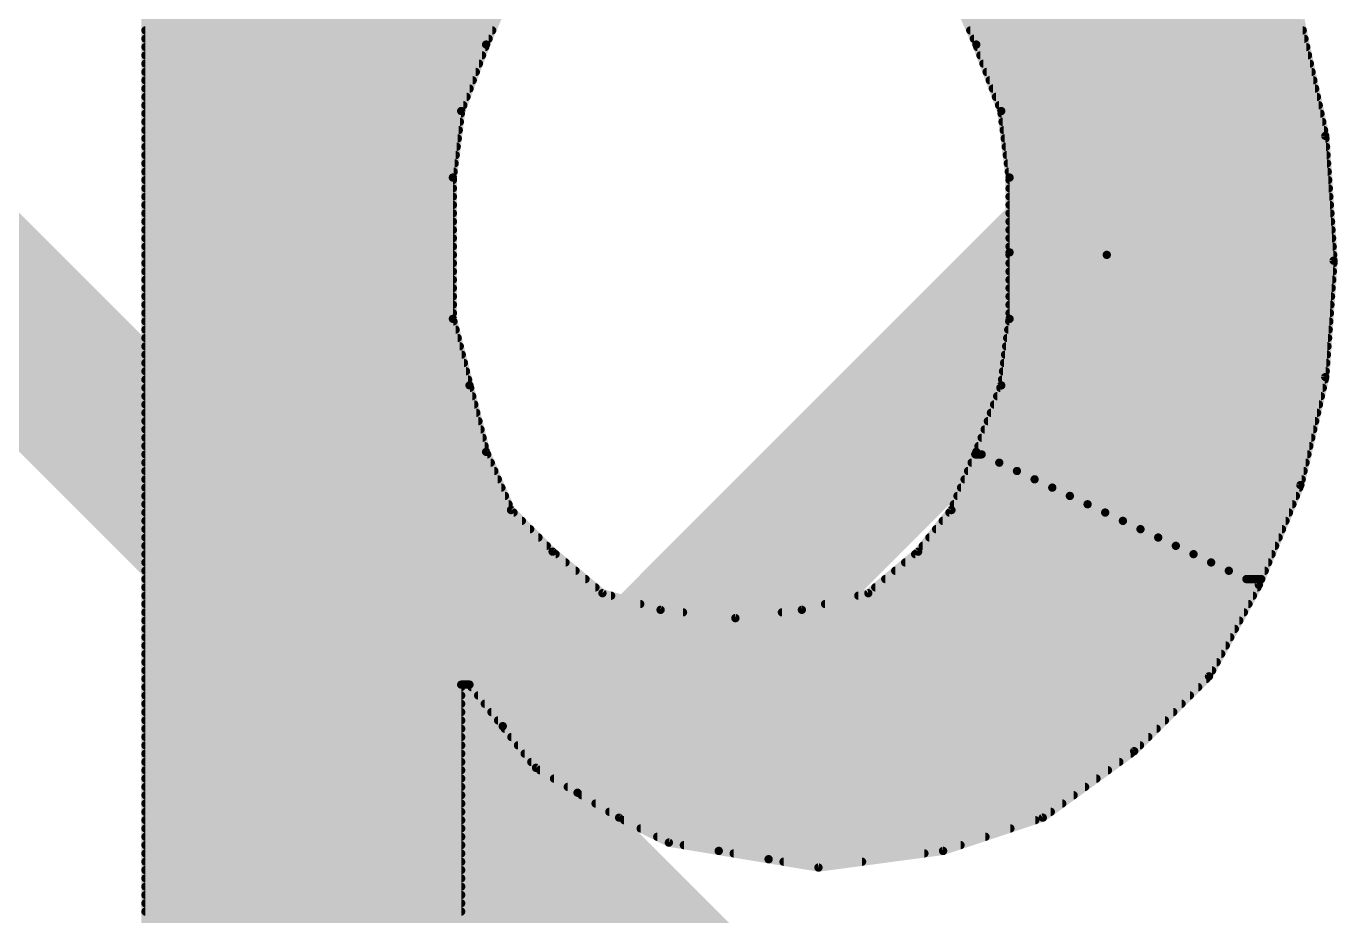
# Model space of a CAD drawing. Extents: x -33 to 74, y -18 to 36.
# Drawn here: x 8.625 to 10.203, y 22.305 to 23.375 of the extents above; entities that cross this region are included whole.
import ezdxf

# ---------------------------------------------------------------- set-up
doc = ezdxf.new("R2010")
doc.units = 0
for name, color, linetype in [('1', 12, 'CONTINUOUS'), ('16', 132, 'CONTINUOUS'), ('21', 41, 'CONTINUOUS')]:
    doc.layers.add(name, color=color, linetype=linetype)

msp = doc.modelspace()

# ---------------------------------------------------------------- linework, layer by layer
at = {"layer": '1', "const_width": 0.2032}
msp.add_lwpolyline([(9.652, 21.971), (7.112, 24.511)], dxfattribs=at)
at = {"layer": '16', "const_width": 0.2032}
for points in [[(9.906, 23.876), (9.906, 23.114)], [(9.906, 23.114), (8.89, 22.098)]]:
    msp.add_lwpolyline(points, dxfattribs=at)
at = {"layer": '16', "const_width": 0.1016}
for points in [[(9.9419, 23.0781, 1), (9.8701, 23.1499)], [(9.8552, 23.114, 1), (9.9568, 23.114)]]:
    msp.add_lwpolyline(points, format="xyb", dxfattribs=at)
at = {"layer": '21', "const_width": 0.01}
for points in [[(8.768, 21.903), (8.768, 23.753)], [(9.208, 23.423), (9.178, 23.353)], [(9.768, 23.353), (9.738, 23.423)], [(8.768, 23.38), (9.1896, 23.38)], [(9.7564, 23.38), (10.1586, 23.38)], [(10.158, 23.383), (10.188, 23.243)], [(8.768, 23.37), (9.1853, 23.37)], [(8.768, 23.36), (9.181, 23.36)], [(9.7607, 23.37), (10.1608, 23.37)], [(9.765, 23.36), (10.1629, 23.36)], [(8.768, 23.35), (9.1769, 23.35)], [(9.178, 23.353), (9.148, 23.273)], [(9.798, 23.273), (9.768, 23.353)], [(9.7691, 23.35), (10.1651, 23.35)], [(8.768, 23.34), (9.1731, 23.34)], [(8.768, 23.33), (9.1694, 23.33)], [(9.7729, 23.34), (10.1672, 23.34)], [(9.7766, 23.33), (10.1694, 23.33)], [(8.768, 23.32), (9.1656, 23.32)], [(8.768, 23.31), (9.1619, 23.31)], [(9.7804, 23.32), (10.1715, 23.32)], [(9.7841, 23.31), (10.1736, 23.31)], [(8.768, 23.3), (9.1581, 23.3)], [(9.7879, 23.3), (10.1758, 23.3)], [(8.768, 23.29), (9.1544, 23.29)], [(8.768, 23.28), (9.1506, 23.28)], [(9.7916, 23.29), (10.1779, 23.29)], [(9.7954, 23.28), (10.1801, 23.28)], [(8.768, 23.27), (9.1476, 23.27)], [(9.148, 23.273), (9.138, 23.193)], [(9.808, 23.193), (9.798, 23.273)], [(9.7984, 23.27), (10.1822, 23.27)], [(8.768, 23.26), (9.1464, 23.26)], [(8.768, 23.25), (9.1451, 23.25)], [(9.7996, 23.26), (10.1844, 23.26)], [(9.8009, 23.25), (10.1865, 23.25)], [(8.768, 23.24), (9.1439, 23.24)], [(9.8021, 23.24), (10.1882, 23.24)], [(10.188, 23.243), (10.198, 23.093)], [(8.768, 23.23), (9.1426, 23.23)], [(8.768, 23.22), (9.1414, 23.22)], [(9.8034, 23.23), (10.1889, 23.23)], [(9.8046, 23.22), (10.1895, 23.22)], [(8.768, 23.21), (9.1401, 23.21)], [(8.768, 23.2), (9.1389, 23.2)], [(9.8059, 23.21), (10.1902, 23.21)], [(9.8071, 23.2), (10.1909, 23.2)], [(8.768, 23.19), (9.138, 23.19)], [(9.138, 23.193), (9.138, 23.023)], [(9.808, 23.103), (9.808, 23.193)], [(9.808, 23.19), (10.1915, 23.19)], [(8.768, 23.18), (9.138, 23.18)], [(8.768, 23.17), (9.138, 23.17)], [(9.808, 23.18), (10.1922, 23.18)], [(9.808, 23.17), (10.1929, 23.17)], [(8.768, 23.16), (9.138, 23.16)], [(9.808, 23.16), (10.1935, 23.16)], [(8.768, 23.15), (9.138, 23.15)], [(8.768, 23.14), (9.138, 23.14)], [(9.808, 23.15), (10.1942, 23.15)], [(9.808, 23.14), (10.1949, 23.14)], [(8.768, 23.13), (9.138, 23.13)], [(8.768, 23.12), (9.138, 23.12)], [(9.808, 23.13), (10.1955, 23.13)], [(9.808, 23.12), (10.1962, 23.12)], [(8.768, 23.11), (9.138, 23.11)], [(9.808, 23.11), (10.1969, 23.11)], [(8.768, 23.1), (9.138, 23.1)], [(8.768, 23.09), (9.138, 23.09)], [(9.808, 23.023), (9.808, 23.103)], [(9.808, 23.103), (10.198, 23.093)], [(10.198, 23.093), (9.808, 23.103)], [(9.808, 23.1), (9.925, 23.1)], [(9.808, 23.09), (10.1978, 23.09)], [(9.925, 23.1), (10.1975, 23.1)], [(10.198, 23.093), (10.188, 22.953)], [(8.768, 23.08), (9.138, 23.08)], [(9.808, 23.08), (10.1971, 23.08)], [(8.768, 23.07), (9.138, 23.07)], [(8.768, 23.06), (9.138, 23.06)], [(9.808, 23.07), (10.1964, 23.07)], [(9.808, 23.06), (10.1956, 23.06)], [(8.768, 23.05), (9.138, 23.05)], [(9.808, 23.05), (10.1949, 23.05)], [(8.768, 23.04), (9.138, 23.04)], [(8.768, 23.03), (9.138, 23.03)], [(9.808, 23.04), (10.1942, 23.04)], [(9.808, 23.03), (10.1935, 23.03)], [(8.768, 23.02), (9.1387, 23.02)], [(8.768, 23.01), (9.1413, 23.01)], [(9.138, 23.023), (9.158, 22.943)], [(9.798, 22.943), (9.808, 23.023)], [(9.8064, 23.01), (10.1921, 23.01)], [(9.8076, 23.02), (10.1928, 23.02)], [(8.768, 23), (9.1438, 23)], [(9.8051, 23), (10.1914, 23)], [(8.768, 22.99), (9.1463, 22.99)], [(8.768, 22.98), (9.1487, 22.98)], [(9.8026, 22.98), (10.1899, 22.98)], [(9.8039, 22.99), (10.1906, 22.99)], [(8.768, 22.97), (9.1513, 22.97)], [(9.8014, 22.97), (10.1892, 22.97)], [(8.768, 22.96), (9.1538, 22.96)], [(8.768, 22.95), (9.1563, 22.95)], [(9.7989, 22.95), (10.1873, 22.95)], [(9.8001, 22.96), (10.1885, 22.96)], [(10.188, 22.953), (10.158, 22.823)], [(8.768, 22.94), (9.1588, 22.94)], [(9.158, 22.943), (9.178, 22.863)], [(9.768, 22.863), (9.798, 22.943)], [(9.7969, 22.94), (10.185, 22.94)], [(8.768, 22.93), (9.1613, 22.93)], [(8.768, 22.92), (9.1638, 22.92)], [(9.7894, 22.92), (10.1804, 22.92)], [(9.7931, 22.93), (10.1827, 22.93)], [(8.768, 22.91), (9.1662, 22.91)], [(8.768, 22.9), (9.1688, 22.9)], [(9.7819, 22.9), (10.1758, 22.9)], [(9.7856, 22.91), (10.1781, 22.91)], [(8.768, 22.89), (9.1713, 22.89)], [(9.7781, 22.89), (10.1735, 22.89)], [(8.768, 22.88), (9.1738, 22.88)], [(8.768, 22.87), (9.1762, 22.87)], [(9.7706, 22.87), (10.1688, 22.87)], [(9.7744, 22.88), (10.1712, 22.88)], [(8.768, 22.86), (9.1793, 22.86)], [(9.178, 22.863), (9.208, 22.793)], [(9.738, 22.793), (9.768, 22.863)], [(9.7667, 22.86), (9.7744, 22.86)], [(10.108, 22.703), (9.768, 22.863)], [(9.768, 22.863), (10.108, 22.703)], [(9.7744, 22.86), (10.1665, 22.86)], [(8.768, 22.85), (9.1836, 22.85)], [(8.768, 22.84), (9.1879, 22.84)], [(9.7581, 22.84), (9.8169, 22.84)], [(9.7624, 22.85), (9.7956, 22.85)], [(9.7956, 22.85), (10.1642, 22.85)], [(9.8169, 22.84), (10.1619, 22.84)], [(8.768, 22.83), (9.1921, 22.83)], [(8.768, 22.82), (9.1964, 22.82)], [(9.7496, 22.82), (9.8594, 22.82)], [(9.7539, 22.83), (9.8381, 22.83)], [(9.8381, 22.83), (10.1596, 22.83)], [(9.8594, 22.82), (10.1568, 22.82)], [(10.158, 22.823), (10.108, 22.703)], [(8.768, 22.81), (9.2007, 22.81)], [(9.7453, 22.81), (9.8806, 22.81)], [(9.8806, 22.81), (10.1526, 22.81)], [(8.768, 22.8), (9.205, 22.8)], [(8.768, 22.79), (9.211, 22.79)], [(9.208, 22.793), (9.258, 22.743)], [(9.698, 22.743), (9.738, 22.793)], [(9.7356, 22.79), (9.9231, 22.79)], [(9.741, 22.8), (9.9019, 22.8)], [(9.9019, 22.8), (10.1484, 22.8)], [(9.9231, 22.79), (10.1443, 22.79)], [(8.768, 22.78), (9.221, 22.78)], [(9.7276, 22.78), (9.9444, 22.78)], [(9.9444, 22.78), (10.1401, 22.78)], [(8.768, 22.77), (9.231, 22.77)], [(8.768, 22.76), (9.241, 22.76)], [(9.7116, 22.76), (9.9869, 22.76)], [(9.7196, 22.77), (9.9656, 22.77)], [(9.9656, 22.77), (10.1359, 22.77)], [(9.9869, 22.76), (10.1318, 22.76)], [(8.768, 22.75), (9.251, 22.75)], [(9.258, 22.743), (9.318, 22.693)], [(9.638, 22.693), (9.698, 22.743)], [(9.7036, 22.75), (10.0081, 22.75)], [(10.0081, 22.75), (10.1276, 22.75)], [(8.768, 22.74), (9.2616, 22.74)], [(8.768, 22.73), (9.2736, 22.73)], [(9.6824, 22.73), (10.0506, 22.73)], [(9.6944, 22.74), (10.0294, 22.74)], [(10.0294, 22.74), (10.1234, 22.74)], [(10.0506, 22.73), (10.1193, 22.73)], [(8.768, 22.72), (9.2856, 22.72)], [(8.768, 22.71), (9.2976, 22.71)], [(9.6584, 22.71), (10.0931, 22.71)], [(9.6704, 22.72), (10.0719, 22.72)], [(10.0719, 22.72), (10.1151, 22.72)], [(10.0931, 22.71), (10.1109, 22.71)], [(8.768, 22.7), (9.3096, 22.7)], [(9.6464, 22.7), (10.1064, 22.7)], [(10.108, 22.703), (10.048, 22.593)], [(8.768, 22.69), (9.3285, 22.69)], [(8.768, 22.68), (9.3635, 22.68)], [(9.318, 22.693), (9.388, 22.673)], [(9.558, 22.673), (9.638, 22.693)], [(9.586, 22.68), (10.0955, 22.68)], [(9.626, 22.69), (10.1009, 22.69)], [(8.768, 22.67), (9.415, 22.67)], [(9.388, 22.673), (9.478, 22.663)], [(9.478, 22.663), (9.558, 22.673)], [(9.534, 22.67), (10.09, 22.67)], [(8.768, 22.66), (10.0845, 22.66)], [(8.768, 22.65), (10.0791, 22.65)], [(8.768, 22.64), (10.0736, 22.64)], [(8.768, 22.63), (10.0682, 22.63)], [(8.768, 22.62), (10.0627, 22.62)], [(8.768, 22.61), (10.0573, 22.61)], [(8.768, 22.6), (10.0518, 22.6)], [(8.768, 22.59), (10.045, 22.59)], [(10.048, 22.593), (9.958, 22.503)], [(8.768, 22.58), (9.148, 22.58)], [(8.768, 22.57), (9.148, 22.57)], [(9.158, 22.583), (9.148, 22.583)], [(9.148, 22.583), (9.148, 21.563)], [(9.198, 22.533), (9.158, 22.583)], [(9.1604, 22.58), (10.035, 22.58)], [(9.1684, 22.57), (10.025, 22.57)], [(8.768, 22.56), (9.148, 22.56)], [(9.1764, 22.56), (10.015, 22.56)], [(8.768, 22.55), (9.148, 22.55)], [(8.768, 22.54), (9.148, 22.54)], [(9.1844, 22.55), (10.005, 22.55)], [(9.1924, 22.54), (9.995, 22.54)], [(8.768, 22.53), (9.148, 22.53)], [(9.238, 22.483), (9.198, 22.533)], [(9.2004, 22.53), (9.985, 22.53)], [(8.768, 22.52), (9.148, 22.52)], [(8.768, 22.51), (9.148, 22.51)], [(9.2084, 22.52), (9.975, 22.52)], [(9.2164, 22.51), (9.965, 22.51)], [(8.768, 22.5), (9.148, 22.5)], [(8.768, 22.49), (9.148, 22.49)], [(9.2244, 22.5), (9.9539, 22.5)], [(9.2324, 22.49), (9.9401, 22.49)], [(9.958, 22.503), (9.848, 22.423)], [(8.768, 22.48), (9.148, 22.48)], [(9.288, 22.453), (9.238, 22.483)], [(9.243, 22.48), (9.9264, 22.48)], [(8.768, 22.47), (9.148, 22.47)], [(8.768, 22.46), (9.148, 22.46)], [(9.2597, 22.47), (9.9126, 22.47)], [(9.2763, 22.46), (9.8989, 22.46)], [(8.768, 22.45), (9.148, 22.45)], [(9.338, 22.423), (9.288, 22.453)], [(9.293, 22.45), (9.8851, 22.45)], [(8.768, 22.44), (9.148, 22.44)], [(8.768, 22.43), (9.148, 22.43)], [(9.3097, 22.44), (9.8714, 22.44)], [(9.3263, 22.43), (9.8576, 22.43)], [(8.768, 22.42), (9.148, 22.42)], [(8.768, 22.41), (9.148, 22.41)], [(9.398, 22.393), (9.338, 22.423)], [(9.344, 22.42), (9.839, 22.42)], [(9.364, 22.41), (9.809, 22.41)], [(9.848, 22.423), (9.728, 22.383)], [(8.768, 22.4), (9.148, 22.4)], [(9.384, 22.4), (9.779, 22.4)], [(8.768, 22.39), (9.148, 22.39)], [(8.768, 22.38), (9.148, 22.38)], [(9.458, 22.383), (9.398, 22.393)], [(9.416, 22.39), (9.749, 22.39)], [(9.518, 22.373), (9.458, 22.383)], [(9.476, 22.38), (9.7055, 22.38)], [(9.728, 22.383), (9.578, 22.363)], [(8.768, 22.37), (9.148, 22.37)], [(9.578, 22.363), (9.518, 22.373)], [(9.536, 22.37), (9.6305, 22.37)], [(8.768, 22.36), (9.148, 22.36)], [(8.768, 22.35), (9.148, 22.35)], [(8.768, 22.34), (9.148, 22.34)], [(8.768, 22.33), (9.148, 22.33)], [(8.768, 22.32), (9.148, 22.32)], [(8.768, 22.31), (9.148, 22.31)], [(8.768, 22.3), (9.148, 22.3)]]:
    msp.add_lwpolyline(points, dxfattribs=at)
at = {"layer": '21', "const_width": 0.005}
for points in [[(8.768, 23.3725, 1), (8.768, 23.3675)], [(8.768, 23.3625, 1), (8.768, 23.3575)], [(9.181, 23.3575, 1), (9.181, 23.3625)], [(9.1853, 23.3675, 1), (9.1853, 23.3725)], [(9.7607, 23.3725, 1), (9.7607, 23.3675)], [(9.765, 23.3625, 1), (9.765, 23.3575)], [(10.1608, 23.3675, 1), (10.1608, 23.3725)], [(10.1629, 23.3575, 1), (10.1629, 23.3625)], [(8.768, 23.3525, 1), (8.768, 23.3475)], [(9.1757, 23.354, 1), (9.1803, 23.352)], [(9.1803, 23.3521, 1), (9.1757, 23.3539)], [(9.1769, 23.3475, 1), (9.1769, 23.3525)], [(9.7703, 23.3539, 1), (9.7657, 23.3521)], [(9.7657, 23.352, 1), (9.7703, 23.354)], [(9.7691, 23.3525, 1), (9.7691, 23.3475)], [(10.1651, 23.3475, 1), (10.1651, 23.3525)], [(8.768, 23.3425, 1), (8.768, 23.3375)], [(8.768, 23.3325, 1), (8.768, 23.3275)], [(9.1694, 23.3275, 1), (9.1694, 23.3325)], [(9.1731, 23.3375, 1), (9.1731, 23.3425)], [(9.7729, 23.3425, 1), (9.7729, 23.3375)], [(9.7766, 23.3325, 1), (9.7766, 23.3275)], [(10.1672, 23.3375, 1), (10.1672, 23.3425)], [(10.1694, 23.3275, 1), (10.1694, 23.3325)], [(8.768, 23.3225, 1), (8.768, 23.3175)], [(8.768, 23.3125, 1), (8.768, 23.3075)], [(9.1619, 23.3075, 1), (9.1619, 23.3125)], [(9.1656, 23.3175, 1), (9.1656, 23.3225)], [(9.7804, 23.3225, 1), (9.7804, 23.3175)], [(9.7841, 23.3125, 1), (9.7841, 23.3075)], [(10.1715, 23.3175, 1), (10.1715, 23.3225)], [(10.1736, 23.3075, 1), (10.1736, 23.3125)], [(8.768, 23.3025, 1), (8.768, 23.2975)], [(9.1581, 23.2975, 1), (9.1581, 23.3025)], [(9.7879, 23.3025, 1), (9.7879, 23.2975)], [(10.1758, 23.2975, 1), (10.1758, 23.3025)], [(8.768, 23.2925, 1), (8.768, 23.2875)], [(8.768, 23.2825, 1), (8.768, 23.2775)], [(9.1506, 23.2775, 1), (9.1506, 23.2825)], [(9.1544, 23.2875, 1), (9.1544, 23.2925)], [(9.7916, 23.2925, 1), (9.7916, 23.2875)], [(9.7954, 23.2825, 1), (9.7954, 23.2775)], [(10.1779, 23.2875, 1), (10.1779, 23.2925)], [(10.1801, 23.2775, 1), (10.1801, 23.2825)], [(8.768, 23.2725, 1), (8.768, 23.2675)], [(9.1505, 23.2727, 1), (9.1455, 23.2733)], [(9.1457, 23.2739, 1), (9.1503, 23.2721)], [(9.1476, 23.2675, 1), (9.1476, 23.2725)], [(9.8005, 23.2733, 1), (9.7955, 23.2727)], [(9.7957, 23.2721, 1), (9.8003, 23.2739)], [(9.7984, 23.2725, 1), (9.7984, 23.2675)], [(10.1822, 23.2675, 1), (10.1822, 23.2725)], [(8.768, 23.2625, 1), (8.768, 23.2575)], [(8.768, 23.2525, 1), (8.768, 23.2475)], [(9.1451, 23.2475, 1), (9.1451, 23.2525)], [(9.1464, 23.2575, 1), (9.1464, 23.2625)], [(9.7996, 23.2625, 1), (9.7996, 23.2575)], [(9.8009, 23.2525, 1), (9.8009, 23.2475)], [(10.1844, 23.2575, 1), (10.1844, 23.2625)], [(10.1865, 23.2475, 1), (10.1865, 23.2525)], [(8.768, 23.2425, 1), (8.768, 23.2375)], [(9.1439, 23.2375, 1), (9.1439, 23.2425)], [(9.8021, 23.2425, 1), (9.8021, 23.2375)], [(10.1905, 23.2432, 1), (10.1855, 23.2428)], [(10.1856, 23.2425, 1), (10.1904, 23.2435)], [(10.1882, 23.2375, 1), (10.1882, 23.2425)], [(8.768, 23.2325, 1), (8.768, 23.2275)], [(8.768, 23.2225, 1), (8.768, 23.2175)], [(9.1414, 23.2175, 1), (9.1414, 23.2225)], [(9.1426, 23.2275, 1), (9.1426, 23.2325)], [(9.8034, 23.2325, 1), (9.8034, 23.2275)], [(9.8046, 23.2225, 1), (9.8046, 23.2175)], [(10.1889, 23.2275, 1), (10.1889, 23.2325)], [(10.1895, 23.2175, 1), (10.1895, 23.2225)], [(8.768, 23.2125, 1), (8.768, 23.2075)], [(8.768, 23.2025, 1), (8.768, 23.1975)], [(9.1389, 23.1975, 1), (9.1389, 23.2025)], [(9.1401, 23.2075, 1), (9.1401, 23.2125)], [(9.8059, 23.2125, 1), (9.8059, 23.2075)], [(9.8071, 23.2025, 1), (9.8071, 23.1975)], [(10.1902, 23.2075, 1), (10.1902, 23.2125)], [(10.1909, 23.1975, 1), (10.1909, 23.2025)], [(8.768, 23.1925, 1), (8.768, 23.1875)], [(9.1405, 23.193, 1), (9.1355, 23.193)], [(9.1355, 23.1933, 1), (9.1405, 23.1927)], [(9.138, 23.1875, 1), (9.138, 23.1925)], [(9.8105, 23.193, 1), (9.8055, 23.193)], [(9.8055, 23.1927, 1), (9.8105, 23.1933)], [(9.808, 23.1925, 1), (9.808, 23.1875)], [(10.1915, 23.1875, 1), (10.1915, 23.1925)], [(8.768, 23.1825, 1), (8.768, 23.1775)], [(8.768, 23.1725, 1), (8.768, 23.1675)], [(9.138, 23.1775, 1), (9.138, 23.1825)], [(9.138, 23.1675, 1), (9.138, 23.1725)], [(9.808, 23.1825, 1), (9.808, 23.1775)], [(9.808, 23.1725, 1), (9.808, 23.1675)], [(10.1922, 23.1775, 1), (10.1922, 23.1825)], [(10.1929, 23.1675, 1), (10.1929, 23.1725)], [(8.768, 23.1625, 1), (8.768, 23.1575)], [(9.138, 23.1575, 1), (9.138, 23.1625)], [(9.808, 23.1625, 1), (9.808, 23.1575)], [(10.1935, 23.1575, 1), (10.1935, 23.1625)], [(8.768, 23.1525, 1), (8.768, 23.1475)], [(8.768, 23.1425, 1), (8.768, 23.1375)], [(9.138, 23.1475, 1), (9.138, 23.1525)], [(9.138, 23.1375, 1), (9.138, 23.1425)], [(9.808, 23.1525, 1), (9.808, 23.1475)], [(9.808, 23.1425, 1), (9.808, 23.1375)], [(10.1942, 23.1475, 1), (10.1942, 23.1525)], [(10.1949, 23.1375, 1), (10.1949, 23.1425)], [(8.768, 23.1325, 1), (8.768, 23.1275)], [(8.768, 23.1225, 1), (8.768, 23.1175)], [(9.138, 23.1275, 1), (9.138, 23.1325)], [(9.138, 23.1175, 1), (9.138, 23.1225)], [(9.808, 23.1325, 1), (9.808, 23.1275)], [(9.808, 23.1225, 1), (9.808, 23.1175)], [(10.1955, 23.1275, 1), (10.1955, 23.1325)], [(10.1962, 23.1175, 1), (10.1962, 23.1225)], [(8.768, 23.1125, 1), (8.768, 23.1075)], [(9.138, 23.1075, 1), (9.138, 23.1125)], [(9.808, 23.1125, 1), (9.808, 23.1075)], [(10.1969, 23.1075, 1), (10.1969, 23.1125)], [(8.768, 23.1025, 1), (8.768, 23.0975)], [(8.768, 23.0925, 1), (8.768, 23.0875)], [(9.138, 23.0975, 1), (9.138, 23.1025)], [(9.138, 23.0875, 1), (9.138, 23.0925)], [(9.8105, 23.103, 1), (9.8055, 23.103)], [(9.8081, 23.1055, 1), (9.8079, 23.1005)], [(9.8081, 23.1055, 1), (9.8079, 23.1005)], [(9.8055, 23.103, 1), (9.8105, 23.103)], [(9.808, 23.1025, 1), (9.808, 23.0975)], [(9.808, 23.0925, 1), (9.808, 23.0875)], [(9.925, 23.1025, 1), (9.925, 23.0975)], [(9.925, 23.0975, 1), (9.925, 23.1025)], [(10.2005, 23.0928, 1), (10.1955, 23.0932)], [(10.1955, 23.0928, 1), (10.2005, 23.0932)], [(10.1975, 23.0975, 1), (10.1975, 23.1025)], [(10.1978, 23.0875, 1), (10.1978, 23.0925)], [(10.1979, 23.0905, 1), (10.1981, 23.0955)], [(10.1979, 23.0905, 1), (10.1981, 23.0955)], [(8.768, 23.0825, 1), (8.768, 23.0775)], [(9.138, 23.0775, 1), (9.138, 23.0825)], [(9.808, 23.0825, 1), (9.808, 23.0775)], [(10.1971, 23.0775, 1), (10.1971, 23.0825)], [(8.768, 23.0725, 1), (8.768, 23.0675)], [(8.768, 23.0625, 1), (8.768, 23.0575)], [(9.138, 23.0675, 1), (9.138, 23.0725)], [(9.138, 23.0575, 1), (9.138, 23.0625)], [(9.808, 23.0725, 1), (9.808, 23.0675)], [(9.808, 23.0625, 1), (9.808, 23.0575)], [(10.1956, 23.0575, 1), (10.1956, 23.0625)], [(10.1964, 23.0675, 1), (10.1964, 23.0725)], [(8.768, 23.0525, 1), (8.768, 23.0475)], [(9.138, 23.0475, 1), (9.138, 23.0525)], [(9.808, 23.0525, 1), (9.808, 23.0475)], [(10.1949, 23.0475, 1), (10.1949, 23.0525)], [(8.768, 23.0425, 1), (8.768, 23.0375)], [(8.768, 23.0325, 1), (8.768, 23.0275)], [(9.138, 23.0375, 1), (9.138, 23.0425)], [(9.138, 23.0275, 1), (9.138, 23.0325)], [(9.808, 23.0425, 1), (9.808, 23.0375)], [(9.808, 23.0325, 1), (9.808, 23.0275)], [(10.1935, 23.0275, 1), (10.1935, 23.0325)], [(10.1942, 23.0375, 1), (10.1942, 23.0425)], [(8.768, 23.0225, 1), (8.768, 23.0175)], [(8.768, 23.0125, 1), (8.768, 23.0075)], [(9.1404, 23.0236, 1), (9.1356, 23.0224)], [(9.1355, 23.023, 1), (9.1405, 23.023)], [(9.1387, 23.0175, 1), (9.1387, 23.0225)], [(9.1413, 23.0075, 1), (9.1413, 23.0125)], [(9.8064, 23.0125, 1), (9.8064, 23.0075)], [(9.8076, 23.0225, 1), (9.8076, 23.0175)], [(9.8105, 23.0227, 1), (9.8055, 23.0233)], [(9.8055, 23.023, 1), (9.8105, 23.023)], [(10.1921, 23.0075, 1), (10.1921, 23.0125)], [(10.1928, 23.0175, 1), (10.1928, 23.0225)], [(8.768, 23.0025, 1), (8.768, 22.9975)], [(9.1438, 22.9975, 1), (9.1438, 23.0025)], [(9.8051, 23.0025, 1), (9.8051, 22.9975)], [(10.1914, 22.9975, 1), (10.1914, 23.0025)], [(8.768, 22.9925, 1), (8.768, 22.9875)], [(8.768, 22.9825, 1), (8.768, 22.9775)], [(9.1463, 22.9875, 1), (9.1463, 22.9925)], [(9.1487, 22.9775, 1), (9.1487, 22.9825)], [(9.8026, 22.9825, 1), (9.8026, 22.9775)], [(9.8039, 22.9925, 1), (9.8039, 22.9875)], [(10.1899, 22.9775, 1), (10.1899, 22.9825)], [(10.1906, 22.9875, 1), (10.1906, 22.9925)], [(8.768, 22.9725, 1), (8.768, 22.9675)], [(9.1513, 22.9675, 1), (9.1513, 22.9725)], [(9.8014, 22.9725, 1), (9.8014, 22.9675)], [(10.1892, 22.9675, 1), (10.1892, 22.9725)], [(8.768, 22.9625, 1), (8.768, 22.9575)], [(8.768, 22.9525, 1), (8.768, 22.9475)], [(9.1538, 22.9575, 1), (9.1538, 22.9625)], [(9.1563, 22.9475, 1), (9.1563, 22.9525)], [(9.7989, 22.9525, 1), (9.7989, 22.9475)], [(9.8001, 22.9625, 1), (9.8001, 22.9575)], [(10.1855, 22.9532, 1), (10.1905, 22.9528)], [(10.1904, 22.9524, 1), (10.1856, 22.9536)], [(10.1873, 22.9475, 1), (10.1873, 22.9525)], [(10.1885, 22.9575, 1), (10.1885, 22.9625)], [(8.768, 22.9425, 1), (8.768, 22.9375)], [(9.1604, 22.9436, 1), (9.1556, 22.9424)], [(9.1556, 22.9424, 1), (9.1604, 22.9436)], [(9.1588, 22.9375, 1), (9.1588, 22.9425)], [(9.7969, 22.9425, 1), (9.7969, 22.9375)], [(9.7955, 22.9433, 1), (9.8005, 22.9427)], [(9.8003, 22.9421, 1), (9.7957, 22.9439)], [(10.185, 22.9375, 1), (10.185, 22.9425)], [(8.768, 22.9325, 1), (8.768, 22.9275)], [(8.768, 22.9225, 1), (8.768, 22.9175)], [(9.1613, 22.9275, 1), (9.1613, 22.9325)], [(9.1638, 22.9175, 1), (9.1638, 22.9225)], [(9.7894, 22.9225, 1), (9.7894, 22.9175)], [(9.7931, 22.9325, 1), (9.7931, 22.9275)], [(10.1804, 22.9175, 1), (10.1804, 22.9225)], [(10.1827, 22.9275, 1), (10.1827, 22.9325)], [(8.768, 22.9125, 1), (8.768, 22.9075)], [(8.768, 22.9025, 1), (8.768, 22.8975)], [(9.1662, 22.9075, 1), (9.1662, 22.9125)], [(9.1688, 22.8975, 1), (9.1688, 22.9025)], [(9.7819, 22.9025, 1), (9.7819, 22.8975)], [(9.7856, 22.9125, 1), (9.7856, 22.9075)], [(10.1758, 22.8975, 1), (10.1758, 22.9025)], [(10.1781, 22.9075, 1), (10.1781, 22.9125)], [(8.768, 22.8925, 1), (8.768, 22.8875)], [(9.1713, 22.8875, 1), (9.1713, 22.8925)], [(9.7781, 22.8925, 1), (9.7781, 22.8875)], [(10.1735, 22.8875, 1), (10.1735, 22.8925)], [(8.768, 22.8825, 1), (8.768, 22.8775)], [(8.768, 22.8725, 1), (8.768, 22.8675)], [(9.1738, 22.8775, 1), (9.1738, 22.8825)], [(9.1762, 22.8675, 1), (9.1762, 22.8725)], [(9.7706, 22.8725, 1), (9.7706, 22.8675)], [(9.7744, 22.8825, 1), (9.7744, 22.8775)], [(10.1688, 22.8675, 1), (10.1688, 22.8725)], [(10.1712, 22.8775, 1), (10.1712, 22.8825)], [(8.768, 22.8625, 1), (8.768, 22.8575)], [(9.1803, 22.864, 1), (9.1757, 22.862)], [(9.1756, 22.8624, 1), (9.1804, 22.8636)], [(9.1793, 22.8575, 1), (9.1793, 22.8625)], [(9.7667, 22.8625, 1), (9.7667, 22.8575)], [(9.7691, 22.8653, 1), (9.7669, 22.8607)], [(9.7691, 22.8653, 1), (9.7669, 22.8607)], [(9.7657, 22.8639, 1), (9.7703, 22.8621)], [(9.7703, 22.862, 1), (9.7657, 22.864)], [(9.7744, 22.8625, 1), (9.7744, 22.8575)], [(9.7744, 22.8575, 1), (9.7744, 22.8625)], [(10.1665, 22.8575, 1), (10.1665, 22.8625)], [(8.768, 22.8525, 1), (8.768, 22.8475)], [(8.768, 22.8425, 1), (8.768, 22.8375)], [(9.1836, 22.8475, 1), (9.1836, 22.8525)], [(9.1879, 22.8375, 1), (9.1879, 22.8425)], [(9.7581, 22.8425, 1), (9.7581, 22.8375)], [(9.7624, 22.8525, 1), (9.7624, 22.8475)], [(9.7956, 22.8525, 1), (9.7956, 22.8475)], [(9.7956, 22.8475, 1), (9.7956, 22.8525)], [(9.8169, 22.8425, 1), (9.8169, 22.8375)], [(9.8169, 22.8375, 1), (9.8169, 22.8425)], [(10.1619, 22.8375, 1), (10.1619, 22.8425)], [(10.1642, 22.8475, 1), (10.1642, 22.8525)], [(8.768, 22.8325, 1), (8.768, 22.8275)], [(8.768, 22.8225, 1), (8.768, 22.8175)], [(9.1921, 22.8275, 1), (9.1921, 22.8325)], [(9.1964, 22.8175, 1), (9.1964, 22.8225)], [(9.7496, 22.8225, 1), (9.7496, 22.8175)], [(9.7539, 22.8325, 1), (9.7539, 22.8275)], [(9.8381, 22.8325, 1), (9.8381, 22.8275)], [(9.8381, 22.8275, 1), (9.8381, 22.8325)], [(9.8594, 22.8225, 1), (9.8594, 22.8175)], [(9.8594, 22.8175, 1), (9.8594, 22.8225)], [(10.1556, 22.8236, 1), (10.1604, 22.8224)], [(10.1603, 22.822, 1), (10.1557, 22.824)], [(10.1568, 22.8175, 1), (10.1568, 22.8225)], [(10.1596, 22.8275, 1), (10.1596, 22.8325)], [(8.768, 22.8125, 1), (8.768, 22.8075)], [(9.2007, 22.8075, 1), (9.2007, 22.8125)], [(9.7453, 22.8125, 1), (9.7453, 22.8075)], [(9.8806, 22.8125, 1), (9.8806, 22.8075)], [(9.8806, 22.8075, 1), (9.8806, 22.8125)], [(10.1526, 22.8075, 1), (10.1526, 22.8125)], [(8.768, 22.8025, 1), (8.768, 22.7975)], [(8.768, 22.7925, 1), (8.768, 22.7875)], [(9.205, 22.7975, 1), (9.205, 22.8025)], [(9.2098, 22.7948, 1), (9.2062, 22.7912)], [(9.2057, 22.792, 1), (9.2103, 22.794)], [(9.211, 22.7875, 1), (9.211, 22.7925)], [(9.7356, 22.7925, 1), (9.7356, 22.7875)], [(9.7357, 22.794, 1), (9.7403, 22.792)], [(9.74, 22.7914, 1), (9.736, 22.7946)], [(9.741, 22.8025, 1), (9.741, 22.7975)], [(9.9019, 22.8025, 1), (9.9019, 22.7975)], [(9.9019, 22.7975, 1), (9.9019, 22.8025)], [(9.9231, 22.7925, 1), (9.9231, 22.7875)], [(9.9231, 22.7875, 1), (9.9231, 22.7925)], [(10.1443, 22.7875, 1), (10.1443, 22.7925)], [(10.1484, 22.7975, 1), (10.1484, 22.8025)], [(8.768, 22.7825, 1), (8.768, 22.7775)], [(9.221, 22.7775, 1), (9.221, 22.7825)], [(9.7276, 22.7825, 1), (9.7276, 22.7775)], [(9.9444, 22.7825, 1), (9.9444, 22.7775)], [(9.9444, 22.7775, 1), (9.9444, 22.7825)], [(10.1401, 22.7775, 1), (10.1401, 22.7825)], [(8.768, 22.7725, 1), (8.768, 22.7675)], [(8.768, 22.7625, 1), (8.768, 22.7575)], [(9.231, 22.7675, 1), (9.231, 22.7725)], [(9.241, 22.7575, 1), (9.241, 22.7625)], [(9.7116, 22.7625, 1), (9.7116, 22.7575)], [(9.7196, 22.7725, 1), (9.7196, 22.7675)], [(9.9656, 22.7725, 1), (9.9656, 22.7675)], [(9.9656, 22.7675, 1), (9.9656, 22.7725)], [(9.9869, 22.7625, 1), (9.9869, 22.7575)], [(9.9869, 22.7575, 1), (9.9869, 22.7625)], [(10.1318, 22.7575, 1), (10.1318, 22.7625)], [(10.1359, 22.7675, 1), (10.1359, 22.7725)], [(8.768, 22.7525, 1), (8.768, 22.7475)], [(9.251, 22.7475, 1), (9.251, 22.7525)], [(9.2596, 22.7449, 1), (9.2564, 22.7411)], [(9.2562, 22.7412, 1), (9.2598, 22.7448)], [(9.696, 22.7446, 1), (9.7, 22.7414)], [(9.6996, 22.7411, 1), (9.6964, 22.7449)], [(9.7036, 22.7525, 1), (9.7036, 22.7475)], [(10.0081, 22.7525, 1), (10.0081, 22.7475)], [(10.0081, 22.7475, 1), (10.0081, 22.7525)], [(10.1276, 22.7475, 1), (10.1276, 22.7525)], [(8.768, 22.7425, 1), (8.768, 22.7375)], [(8.768, 22.7325, 1), (8.768, 22.7275)], [(9.2616, 22.7375, 1), (9.2616, 22.7425)], [(9.2736, 22.7275, 1), (9.2736, 22.7325)], [(9.6824, 22.7325, 1), (9.6824, 22.7275)], [(9.6944, 22.7425, 1), (9.6944, 22.7375)], [(10.0294, 22.7425, 1), (10.0294, 22.7375)], [(10.0294, 22.7375, 1), (10.0294, 22.7425)], [(10.0506, 22.7325, 1), (10.0506, 22.7275)], [(10.0506, 22.7275, 1), (10.0506, 22.7325)], [(10.1193, 22.7275, 1), (10.1193, 22.7325)], [(10.1234, 22.7375, 1), (10.1234, 22.7425)], [(8.768, 22.7225, 1), (8.768, 22.7175)], [(8.768, 22.7125, 1), (8.768, 22.7075)], [(9.2856, 22.7175, 1), (9.2856, 22.7225)], [(9.2976, 22.7075, 1), (9.2976, 22.7125)], [(9.6584, 22.7125, 1), (9.6584, 22.7075)], [(9.6704, 22.7225, 1), (9.6704, 22.7175)], [(10.0719, 22.7225, 1), (10.0719, 22.7175)], [(10.0719, 22.7175, 1), (10.0719, 22.7225)], [(10.0931, 22.7125, 1), (10.0931, 22.7075)], [(10.0931, 22.7075, 1), (10.0931, 22.7125)], [(10.1109, 22.7075, 1), (10.1109, 22.7125)], [(10.1151, 22.7175, 1), (10.1151, 22.7225)], [(8.768, 22.7025, 1), (8.768, 22.6975)], [(9.3096, 22.6975, 1), (9.3096, 22.7025)], [(9.6464, 22.7025, 1), (9.6464, 22.6975)], [(10.1057, 22.704, 1), (10.1103, 22.702)], [(10.1102, 22.7018, 1), (10.1058, 22.7042)], [(10.1064, 22.6975, 1), (10.1064, 22.7025)], [(10.1069, 22.7007, 1), (10.1091, 22.7053)], [(10.1069, 22.7007, 1), (10.1091, 22.7053)], [(8.768, 22.6925, 1), (8.768, 22.6875)], [(8.768, 22.6825, 1), (8.768, 22.6775)], [(9.3187, 22.6954, 1), (9.3173, 22.6906)], [(9.3164, 22.6911, 1), (9.3196, 22.6949)], [(9.3285, 22.6875, 1), (9.3285, 22.6925)], [(9.3635, 22.6775, 1), (9.3635, 22.6825)], [(9.586, 22.6825, 1), (9.586, 22.6775)], [(9.626, 22.6925, 1), (9.626, 22.6875)], [(9.6364, 22.6949, 1), (9.6396, 22.6911)], [(9.6386, 22.6906, 1), (9.6374, 22.6954)], [(10.0955, 22.6775, 1), (10.0955, 22.6825)], [(10.1009, 22.6875, 1), (10.1009, 22.6925)], [(8.768, 22.6725, 1), (8.768, 22.6675)], [(9.3883, 22.6755, 1), (9.3877, 22.6705)], [(9.3873, 22.6706, 1), (9.3887, 22.6754)], [(9.415, 22.6675, 1), (9.415, 22.6725)], [(9.4777, 22.6655, 1), (9.4783, 22.6605)], [(9.4777, 22.6605, 1), (9.4783, 22.6655)], [(9.534, 22.6725, 1), (9.534, 22.6675)], [(9.5574, 22.6754, 1), (9.5586, 22.6706)], [(9.5583, 22.6705, 1), (9.5577, 22.6755)], [(10.09, 22.6675, 1), (10.09, 22.6725)], [(8.768, 22.6625, 1), (8.768, 22.6575)], [(8.768, 22.6525, 1), (8.768, 22.6475)], [(10.0791, 22.6475, 1), (10.0791, 22.6525)], [(10.0845, 22.6575, 1), (10.0845, 22.6625)], [(8.768, 22.6425, 1), (8.768, 22.6375)], [(10.0736, 22.6375, 1), (10.0736, 22.6425)], [(8.768, 22.6325, 1), (8.768, 22.6275)], [(8.768, 22.6225, 1), (8.768, 22.6175)], [(10.0627, 22.6175, 1), (10.0627, 22.6225)], [(10.0682, 22.6275, 1), (10.0682, 22.6325)], [(8.768, 22.6125, 1), (8.768, 22.6075)], [(8.768, 22.6025, 1), (8.768, 22.5975)], [(10.0518, 22.5975, 1), (10.0518, 22.6025)], [(10.0573, 22.6075, 1), (10.0573, 22.6125)], [(8.768, 22.5925, 1), (8.768, 22.5875)], [(10.045, 22.5875, 1), (10.045, 22.5925)], [(10.0458, 22.5942, 1), (10.0502, 22.5918)], [(10.0498, 22.5912, 1), (10.0462, 22.5948)], [(8.768, 22.5825, 1), (8.768, 22.5775)], [(8.768, 22.5725, 1), (8.768, 22.5675)], [(9.148, 22.5855, 1), (9.148, 22.5805)], [(9.1505, 22.583, 1), (9.1455, 22.583)], [(9.148, 22.5775, 1), (9.148, 22.5825)], [(9.148, 22.5675, 1), (9.148, 22.5725)], [(9.16, 22.5846, 1), (9.156, 22.5814)], [(9.1604, 22.5825, 1), (9.1604, 22.5775)], [(9.158, 22.5805, 1), (9.158, 22.5855)], [(9.1684, 22.5725, 1), (9.1684, 22.5675)], [(10.025, 22.5675, 1), (10.025, 22.5725)], [(10.035, 22.5775, 1), (10.035, 22.5825)], [(8.768, 22.5625, 1), (8.768, 22.5575)], [(9.148, 22.5575, 1), (9.148, 22.5625)], [(9.1764, 22.5625, 1), (9.1764, 22.5575)], [(10.015, 22.5575, 1), (10.015, 22.5625)], [(8.768, 22.5525, 1), (8.768, 22.5475)], [(8.768, 22.5425, 1), (8.768, 22.5375)], [(9.148, 22.5475, 1), (9.148, 22.5525)], [(9.148, 22.5375, 1), (9.148, 22.5425)], [(9.1844, 22.5525, 1), (9.1844, 22.5475)], [(9.1924, 22.5425, 1), (9.1924, 22.5375)], [(9.995, 22.5375, 1), (9.995, 22.5425)], [(10.005, 22.5475, 1), (10.005, 22.5525)], [(8.768, 22.5325, 1), (8.768, 22.5275)], [(9.148, 22.5275, 1), (9.148, 22.5325)], [(9.2, 22.5346, 1), (9.196, 22.5314)], [(9.196, 22.5314, 1), (9.2, 22.5346)], [(9.2004, 22.5325, 1), (9.2004, 22.5275)], [(9.985, 22.5275, 1), (9.985, 22.5325)], [(8.768, 22.5225, 1), (8.768, 22.5175)], [(8.768, 22.5125, 1), (8.768, 22.5075)], [(9.148, 22.5175, 1), (9.148, 22.5225)], [(9.148, 22.5075, 1), (9.148, 22.5125)], [(9.2084, 22.5225, 1), (9.2084, 22.5175)], [(9.2164, 22.5125, 1), (9.2164, 22.5075)], [(9.965, 22.5075, 1), (9.965, 22.5125)], [(9.975, 22.5175, 1), (9.975, 22.5225)], [(8.768, 22.5025, 1), (8.768, 22.4975)], [(8.768, 22.4925, 1), (8.768, 22.4875)], [(9.148, 22.4975, 1), (9.148, 22.5025)], [(9.148, 22.4875, 1), (9.148, 22.4925)], [(9.2244, 22.5025, 1), (9.2244, 22.4975)], [(9.2324, 22.4925, 1), (9.2324, 22.4875)], [(9.9401, 22.4875, 1), (9.9401, 22.4925)], [(9.9539, 22.4975, 1), (9.9539, 22.5025)], [(9.9562, 22.5048, 1), (9.9598, 22.5012)], [(9.9595, 22.501, 1), (9.9565, 22.505)], [(8.768, 22.4825, 1), (8.768, 22.4775)], [(9.148, 22.4775, 1), (9.148, 22.4825)], [(9.2393, 22.4851, 1), (9.2367, 22.4809)], [(9.236, 22.4814, 1), (9.24, 22.4846)], [(9.243, 22.4825, 1), (9.243, 22.4775)], [(9.9264, 22.4775, 1), (9.9264, 22.4825)], [(8.768, 22.4725, 1), (8.768, 22.4675)], [(8.768, 22.4625, 1), (8.768, 22.4575)], [(9.148, 22.4675, 1), (9.148, 22.4725)], [(9.148, 22.4575, 1), (9.148, 22.4625)], [(9.2597, 22.4725, 1), (9.2597, 22.4675)], [(9.2763, 22.4625, 1), (9.2763, 22.4575)], [(9.8989, 22.4575, 1), (9.8989, 22.4625)], [(9.9126, 22.4675, 1), (9.9126, 22.4725)], [(8.768, 22.4525, 1), (8.768, 22.4475)], [(9.148, 22.4475, 1), (9.148, 22.4525)], [(9.2893, 22.4551, 1), (9.2867, 22.4509)], [(9.2867, 22.4509, 1), (9.2893, 22.4551)], [(9.293, 22.4525, 1), (9.293, 22.4475)], [(9.8851, 22.4475, 1), (9.8851, 22.4525)], [(8.768, 22.4425, 1), (8.768, 22.4375)], [(8.768, 22.4325, 1), (8.768, 22.4275)], [(9.148, 22.4375, 1), (9.148, 22.4425)], [(9.148, 22.4275, 1), (9.148, 22.4325)], [(9.3097, 22.4425, 1), (9.3097, 22.4375)], [(9.3263, 22.4325, 1), (9.3263, 22.4275)], [(9.8576, 22.4275, 1), (9.8576, 22.4325)], [(9.8714, 22.4375, 1), (9.8714, 22.4425)], [(8.768, 22.4225, 1), (8.768, 22.4175)], [(8.768, 22.4125, 1), (8.768, 22.4075)], [(9.148, 22.4175, 1), (9.148, 22.4225)], [(9.148, 22.4075, 1), (9.148, 22.4125)], [(9.3391, 22.4252, 1), (9.3369, 22.4208)], [(9.3367, 22.4209, 1), (9.3393, 22.4251)], [(9.344, 22.4225, 1), (9.344, 22.4175)], [(9.364, 22.4125, 1), (9.364, 22.4075)], [(9.809, 22.4075, 1), (9.809, 22.4125)], [(9.839, 22.4175, 1), (9.839, 22.4225)], [(9.8465, 22.425, 1), (9.8495, 22.421)], [(9.8488, 22.4206, 1), (9.8472, 22.4254)], [(8.768, 22.4025, 1), (8.768, 22.3975)], [(9.148, 22.3975, 1), (9.148, 22.4025)], [(9.384, 22.4025, 1), (9.384, 22.3975)], [(9.779, 22.3975, 1), (9.779, 22.4025)], [(8.768, 22.3925, 1), (8.768, 22.3875)], [(8.768, 22.3825, 1), (8.768, 22.3775)], [(9.148, 22.3875, 1), (9.148, 22.3925)], [(9.148, 22.3775, 1), (9.148, 22.3825)], [(9.3984, 22.3955, 1), (9.3976, 22.3905)], [(9.3969, 22.3908, 1), (9.3991, 22.3952)], [(9.416, 22.3925, 1), (9.416, 22.3875)], [(9.4584, 22.3855, 1), (9.4576, 22.3805)], [(9.4576, 22.3805, 1), (9.4584, 22.3855)], [(9.476, 22.3825, 1), (9.476, 22.3775)], [(9.7055, 22.3775, 1), (9.7055, 22.3825)], [(9.7272, 22.3854, 1), (9.7288, 22.3806)], [(9.7283, 22.3805, 1), (9.7277, 22.3855)], [(9.749, 22.3875, 1), (9.749, 22.3925)], [(8.768, 22.3725, 1), (8.768, 22.3675)], [(9.148, 22.3675, 1), (9.148, 22.3725)], [(9.5184, 22.3755, 1), (9.5176, 22.3705)], [(9.5176, 22.3705, 1), (9.5184, 22.3755)], [(9.536, 22.3725, 1), (9.536, 22.3675)], [(9.5777, 22.3655, 1), (9.5783, 22.3605)], [(9.5776, 22.3605, 1), (9.5784, 22.3655)], [(9.6305, 22.3675, 1), (9.6305, 22.3725)], [(8.768, 22.3625, 1), (8.768, 22.3575)], [(8.768, 22.3525, 1), (8.768, 22.3475)], [(9.148, 22.3575, 1), (9.148, 22.3625)], [(9.148, 22.3475, 1), (9.148, 22.3525)], [(8.768, 22.3425, 1), (8.768, 22.3375)], [(9.148, 22.3375, 1), (9.148, 22.3425)], [(8.768, 22.3325, 1), (8.768, 22.3275)], [(8.768, 22.3225, 1), (8.768, 22.3175)], [(9.148, 22.3275, 1), (9.148, 22.3325)], [(9.148, 22.3175, 1), (9.148, 22.3225)], [(8.768, 22.3125, 1), (8.768, 22.3075)], [(9.148, 22.3075, 1), (9.148, 22.3125)]]:
    msp.add_lwpolyline(points, format="xyb", dxfattribs=at)

doc.saveas('drawing.dxf')
